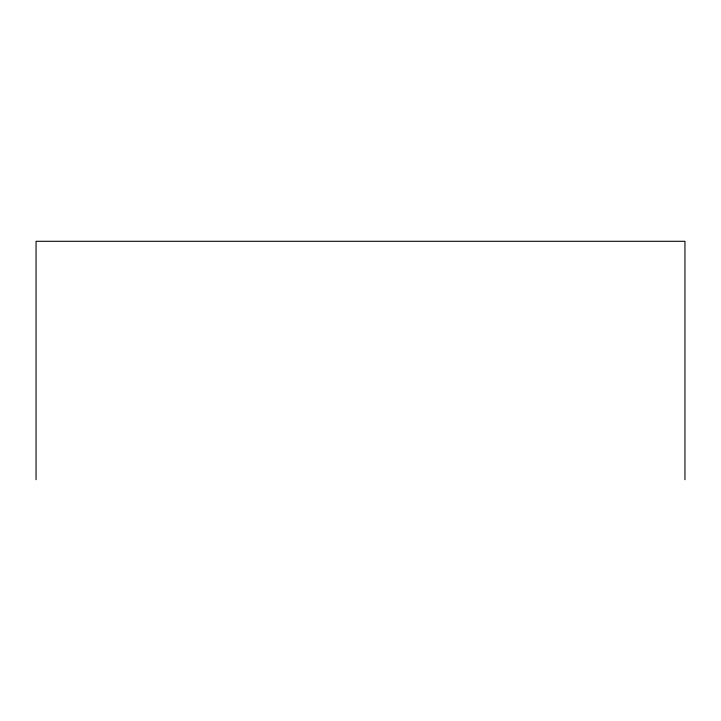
<?xml version="1.0" encoding="UTF-8"?>
<svg xmlns="http://www.w3.org/2000/svg" width="721" height="721" viewBox="0 0 721 721"><rect width="100%" height="100%" fill="white"/><g stroke="black" fill="none" stroke-linecap="round" stroke-linejoin="round"><path stroke-width="1.08" d="M684.95 479.708L684.95 241.292L36.05 241.292L36.05 479.708"/></g></svg>
